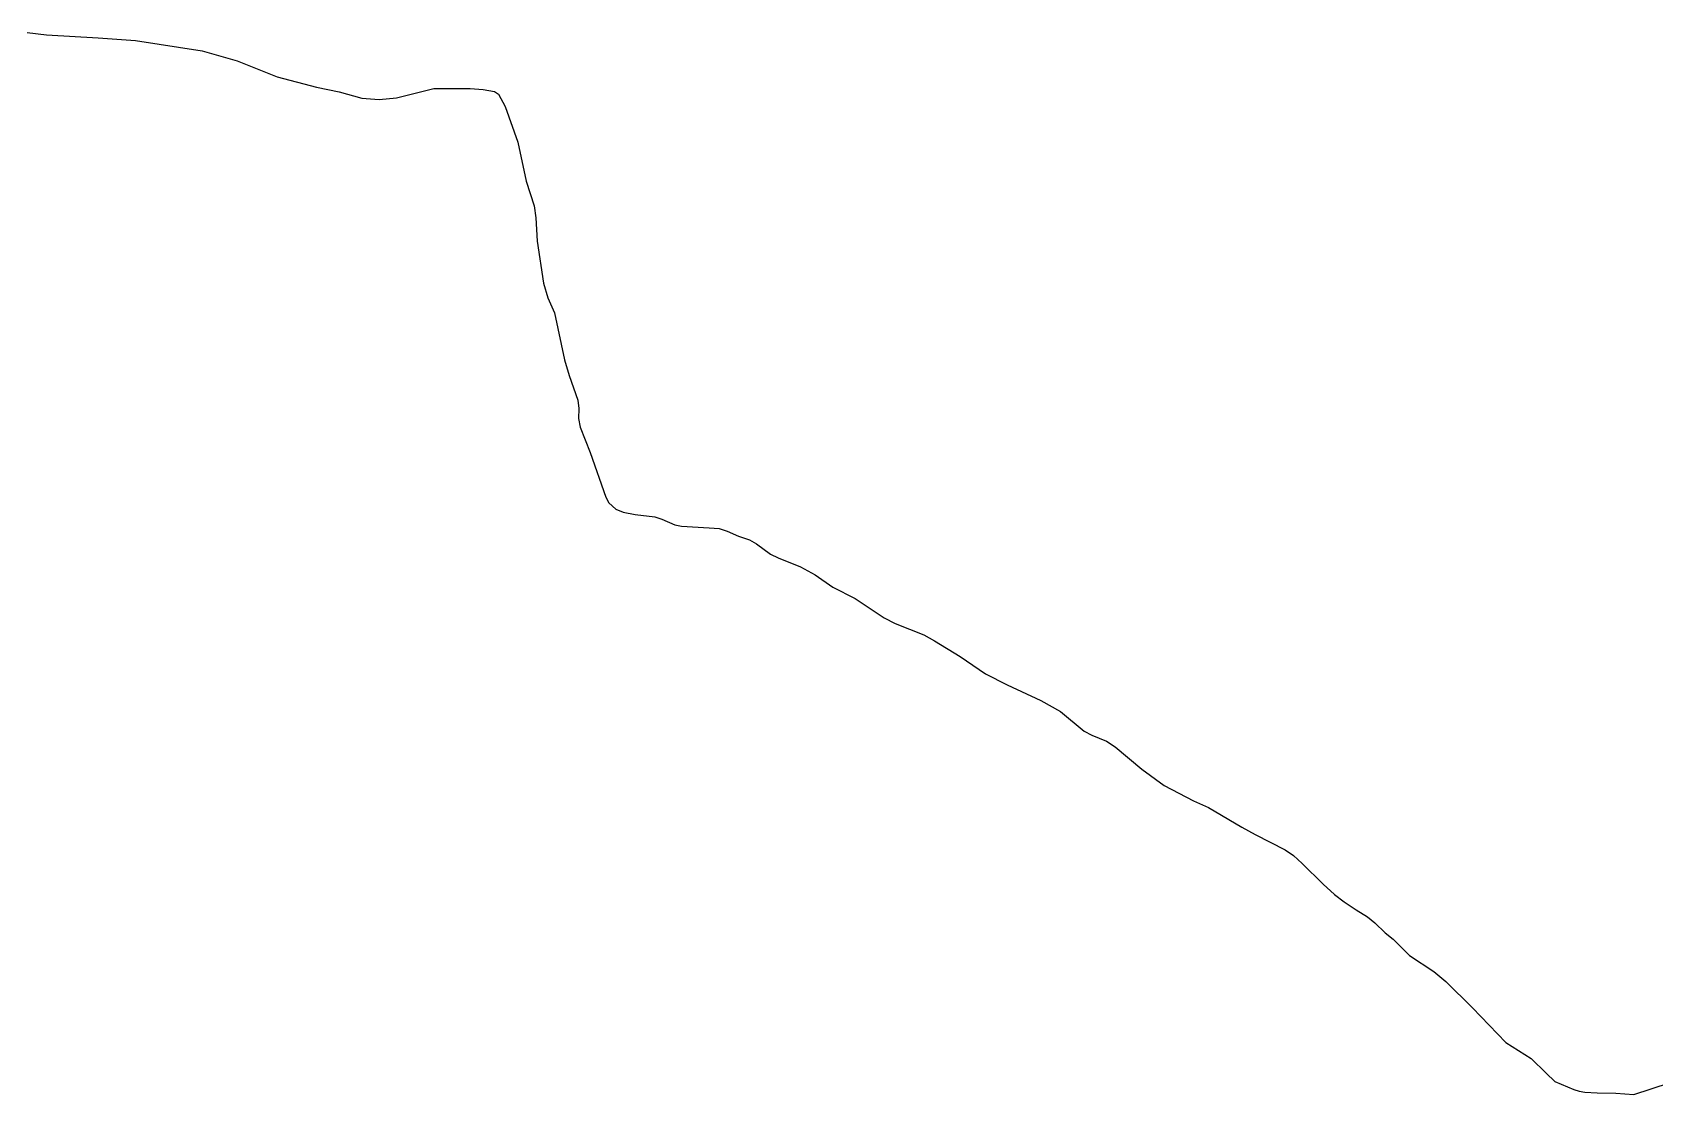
# Model space of a CAD drawing. Extents: x 1197506 to 1206978, y 6141540 to 6151741.
# Drawn here: x 1200248 to 1201644, y 6142339 to 6143253 of the extents above; entities that cross this region are included whole.
import ezdxf

# ---------------------------------------------------------------- set-up
doc = ezdxf.new("R2010")
doc.units = 0
doc.linetypes.add('CONTINU', pattern=[0])
doc.layers.add('1SECTION', color=7, linetype='CONTINU')

msp = doc.modelspace()

# ---------------------------------------------------------------- linework, layer by layer
at = {"layer": '1SECTION'}
msp.add_lwpolyline([(1200243.47, 6143252.72), (1200259.94, 6143250.56), (1200304.62, 6143248.22), (1200336.48, 6143245.79), (1200393.93, 6143236.96), (1200424.08, 6143228.4), (1200458.6, 6143214.48), (1200492.4, 6143205.57), (1200511.94, 6143201.6), (1200531.4, 6143196.25), (1200546.17, 6143195.15), (1200561.27, 6143196.57), (1200593.4, 6143204.44), (1200624.41, 6143204.36), (1200635.67, 6143203.54), (1200645.5, 6143201.87), (1200648.92, 6143199.59), (1200654.74, 6143189.03), (1200665.49, 6143158.32), (1200672.69, 6143124.79), (1200679.7, 6143103.44), (1200680.92, 6143093.15), (1200682.07, 6143073.14), (1200687.64, 6143036.99), (1200691.43, 6143024.44), (1200697.04, 6143011.41), (1200705.62, 6142971.21), (1200709.7, 6142957.58), (1200717.27, 6142936.34), (1200718.06, 6142929.2), (1200717.69, 6142920.6), (1200719.1, 6142913.05), (1200727.76, 6142891.22), (1200741.31, 6142853.05), (1200743.88, 6142848.03), (1200749.98, 6142842.56), (1200756.24, 6142839.88), (1200766.46, 6142837.89), (1200783.46, 6142835.9), (1200789.51, 6142834.04), (1200800.61, 6142829.08), (1200806.34, 6142828.01), (1200830.05, 6142826.65), (1200838.82, 6142825.86), (1200845.72, 6142823.8), (1200855.41, 6142819.47), (1200865.01, 6142816.11), (1200870.99, 6142812.87), (1200882.99, 6142803.94), (1200889.59, 6142800.69), (1200908.69, 6142792.85), (1200921.29, 6142785.97), (1200936.56, 6142775.63), (1200955.86, 6142765.68), (1200980.81, 6142749.17), (1200990.1, 6142744.34), (1201014.94, 6142734.39), (1201024.15, 6142729.27), (1201046.11, 6142715.92), (1201067.86, 6142700.99), (1201086.58, 6142691.46), (1201115.42, 6142678.07), (1201132.52, 6142668.66), (1201152.84, 6142651.5), (1201159.51, 6142648.26), (1201171.92, 6142643.04), (1201179.56, 6142638.05), (1201202.33, 6142618.86), (1201221.62, 6142604.9), (1201246.74, 6142591.73), (1201259.68, 6142585.88), (1201288.38, 6142569), (1201300.01, 6142562.59), (1201325.67, 6142549.59), (1201332.83, 6142544.74), (1201340.42, 6142537.69), (1201358.33, 6142519.98), (1201368.07, 6142511.01), (1201376.41, 6142504.83), (1201386.81, 6142497.79), (1201396.64, 6142491.87), (1201402.97, 6142486.64), (1201411.65, 6142478.04), (1201418.61, 6142472.72), (1201432.7, 6142458.49), (1201453.72, 6142444.82), (1201463.87, 6142436.22), (1201486.91, 6142413.64), (1201515.57, 6142383.86), (1201537.44, 6142369.91), (1201550.18, 6142357.42), (1201557.72, 6142350.29), (1201574.01, 6142343.22), (1201578.56, 6142341.81), (1201583.49, 6142341.11), (1201594.25, 6142340.56), (1201610.26, 6142340.22), (1201625.61, 6142339), (1201656.52, 6142349.2)], dxfattribs=at)

doc.saveas('drawing.dxf')
